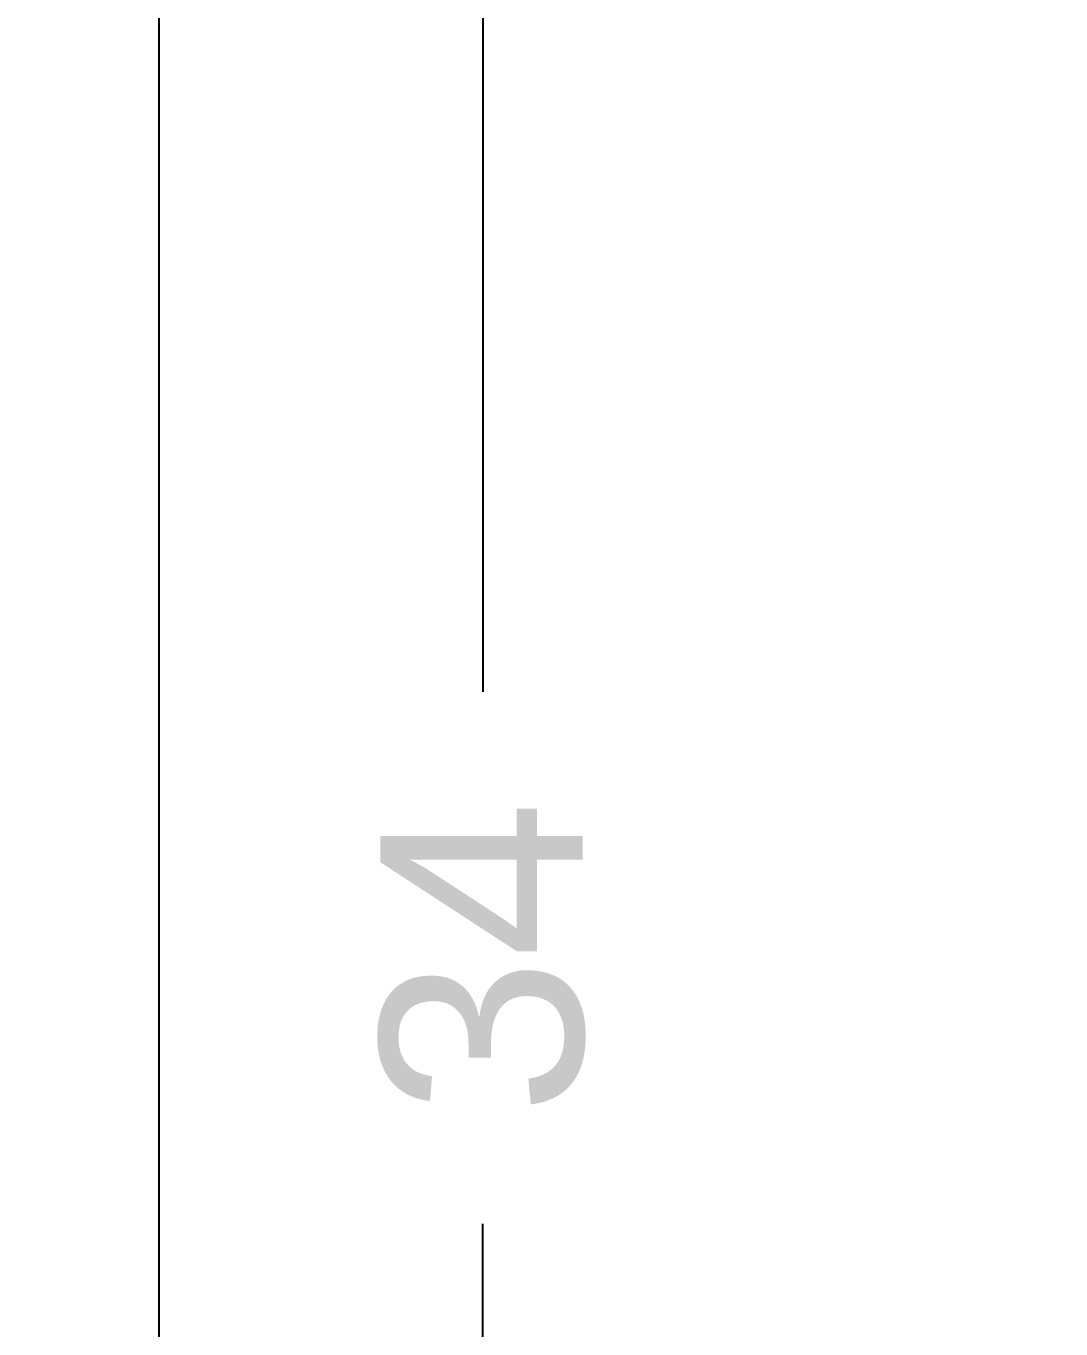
# Model space of a CAD drawing. Header units: millimetres. Extents: x 44 to 145, y 27 to 247.
# Drawn here: x 43.58 to 56.36, y 101.12 to 117.2 of the extents above; entities that cross this region are included whole.
import ezdxf

# ---------------------------------------------------------------- set-up
doc = ezdxf.new("R2010")
doc.units = ezdxf.units.MM
doc.header["$PDMODE"] = 1
doc.header["$PDSIZE"] = -0.001
doc.layers.add('S01_Bemaßung', color=140, linetype='Continuous', lineweight=25)
doc.styles.add('Arial', font='arial.ttf')
doc.dimstyles.new('1 zu 1', dxfattribs={"dimtxt": 2.5, "dimasz": 3.2, "dimexe": 1, "dimexo": 1, "dimgap": 1.5, "dimtad": 0, "dimdec": 1, "dimrnd": 0.5, "dimdsep": 46, "dimtxsty": 'Arial', "dimcen": 0, "dimclrd": 256, "dimclre": 256, "dimclrt": 256, "dimadec": 0, "dimazin": 0, "dimtfac": 1, "dimtdec": 1, "dimtofl": 0, "dimtmove": 0, "dimatfit": 1, "dimfxl": 1, "dimtolj": 1, "dimlwd": 25, "dimlwe": 25, "dimarcsym": 0})

# ---------------------------------------------------------------- blocks, each defined once
blk = doc.blocks.new('*D77')
at = {"layer": 'Defpoints', "color": 0, "transparency": 16777216}
for p in [(45.225, 122.698), (66.226, 122.698), (60.226, 26.698)]:
    blk.add_point(p, dxfattribs=at)
at = {"layer": 'S01_Bemaßung', "lineweight": 25, "transparency": 16777216}
for p, q in [((65.226, 122.698), (44.225, 122.698)), ((45.225, 119.498), (45.225, 77.988)), ((45.225, 29.898), (45.225, 71.408)), ((59.226, 26.698), (44.225, 26.698))]:
    blk.add_line(p, q, dxfattribs=at)
at = {"layer": 'S01_Bemaßung', "transparency": 16777216}
for points in [[(44.692, 119.498), (45.759, 119.498), (45.225, 122.698)], [(44.692, 29.898), (45.759, 29.898), (45.225, 26.698)]]:
    blk.add_solid(points, dxfattribs=at)
at = {"layer": 'S01_Bemaßung', "transparency": 16777216, "insert": (45.225, 74.698), "char_height": 2.5, "attachment_point": 5, "rotation": 90, "style": 'Arial'}
blk.add_mtext('\\A1;96', dxfattribs=at)
blk = doc.blocks.new('*D79')
at = {"layer": 'Defpoints', "color": 0, "transparency": 16777216}
for p in [(49.225, 122.698), (66.226, 122.698), (60.818, 88.698)]:
    blk.add_point(p, dxfattribs=at)
at = {"layer": 'S01_Bemaßung', "lineweight": 25, "transparency": 16777216}
for p, q in [((65.226, 122.698), (48.225, 122.698)), ((49.225, 119.498), (49.225, 108.983)), ((49.225, 91.898), (49.225, 102.413)), ((59.818, 88.698), (48.225, 88.698))]:
    blk.add_line(p, q, dxfattribs=at)
at = {"layer": 'S01_Bemaßung', "transparency": 16777216}
for points in [[(48.692, 119.498), (49.759, 119.498), (49.225, 122.698)], [(48.692, 91.898), (49.759, 91.898), (49.225, 88.698)]]:
    blk.add_solid(points, dxfattribs=at)
at = {"layer": 'S01_Bemaßung', "transparency": 16777216, "insert": (49.225, 105.698), "char_height": 2.5, "attachment_point": 5, "rotation": 90, "style": 'Arial'}
blk.add_mtext('\\A1;34', dxfattribs=at)

msp = doc.modelspace()

# ---------------------------------------------------------------- dimensions: what is measured, and where the dimension line sits
at = {"layer": 'S01_Bemaßung'}
dim = msp.add_linear_dim(base=(45.225, 122.698), p1=(60.226, 26.698), p2=(66.226, 122.698), angle=90, dimstyle='1 zu 1', dxfattribs=at)
dim.commit()
dim.dimension.update_dxf_attribs({"geometry": '*D77', "text_midpoint": (45.225, 74.698)})
dim = msp.add_linear_dim(base=(49.225, 122.698), p1=(60.818, 88.698), p2=(66.226, 122.698), angle=90, dimstyle='1 zu 1', override={"dimtmove": 1}, dxfattribs=at)
dim.commit()
dim.dimension.update_dxf_attribs({"geometry": '*D79', "text_midpoint": (49.225, 105.698)})

doc.saveas('drawing.dxf')
